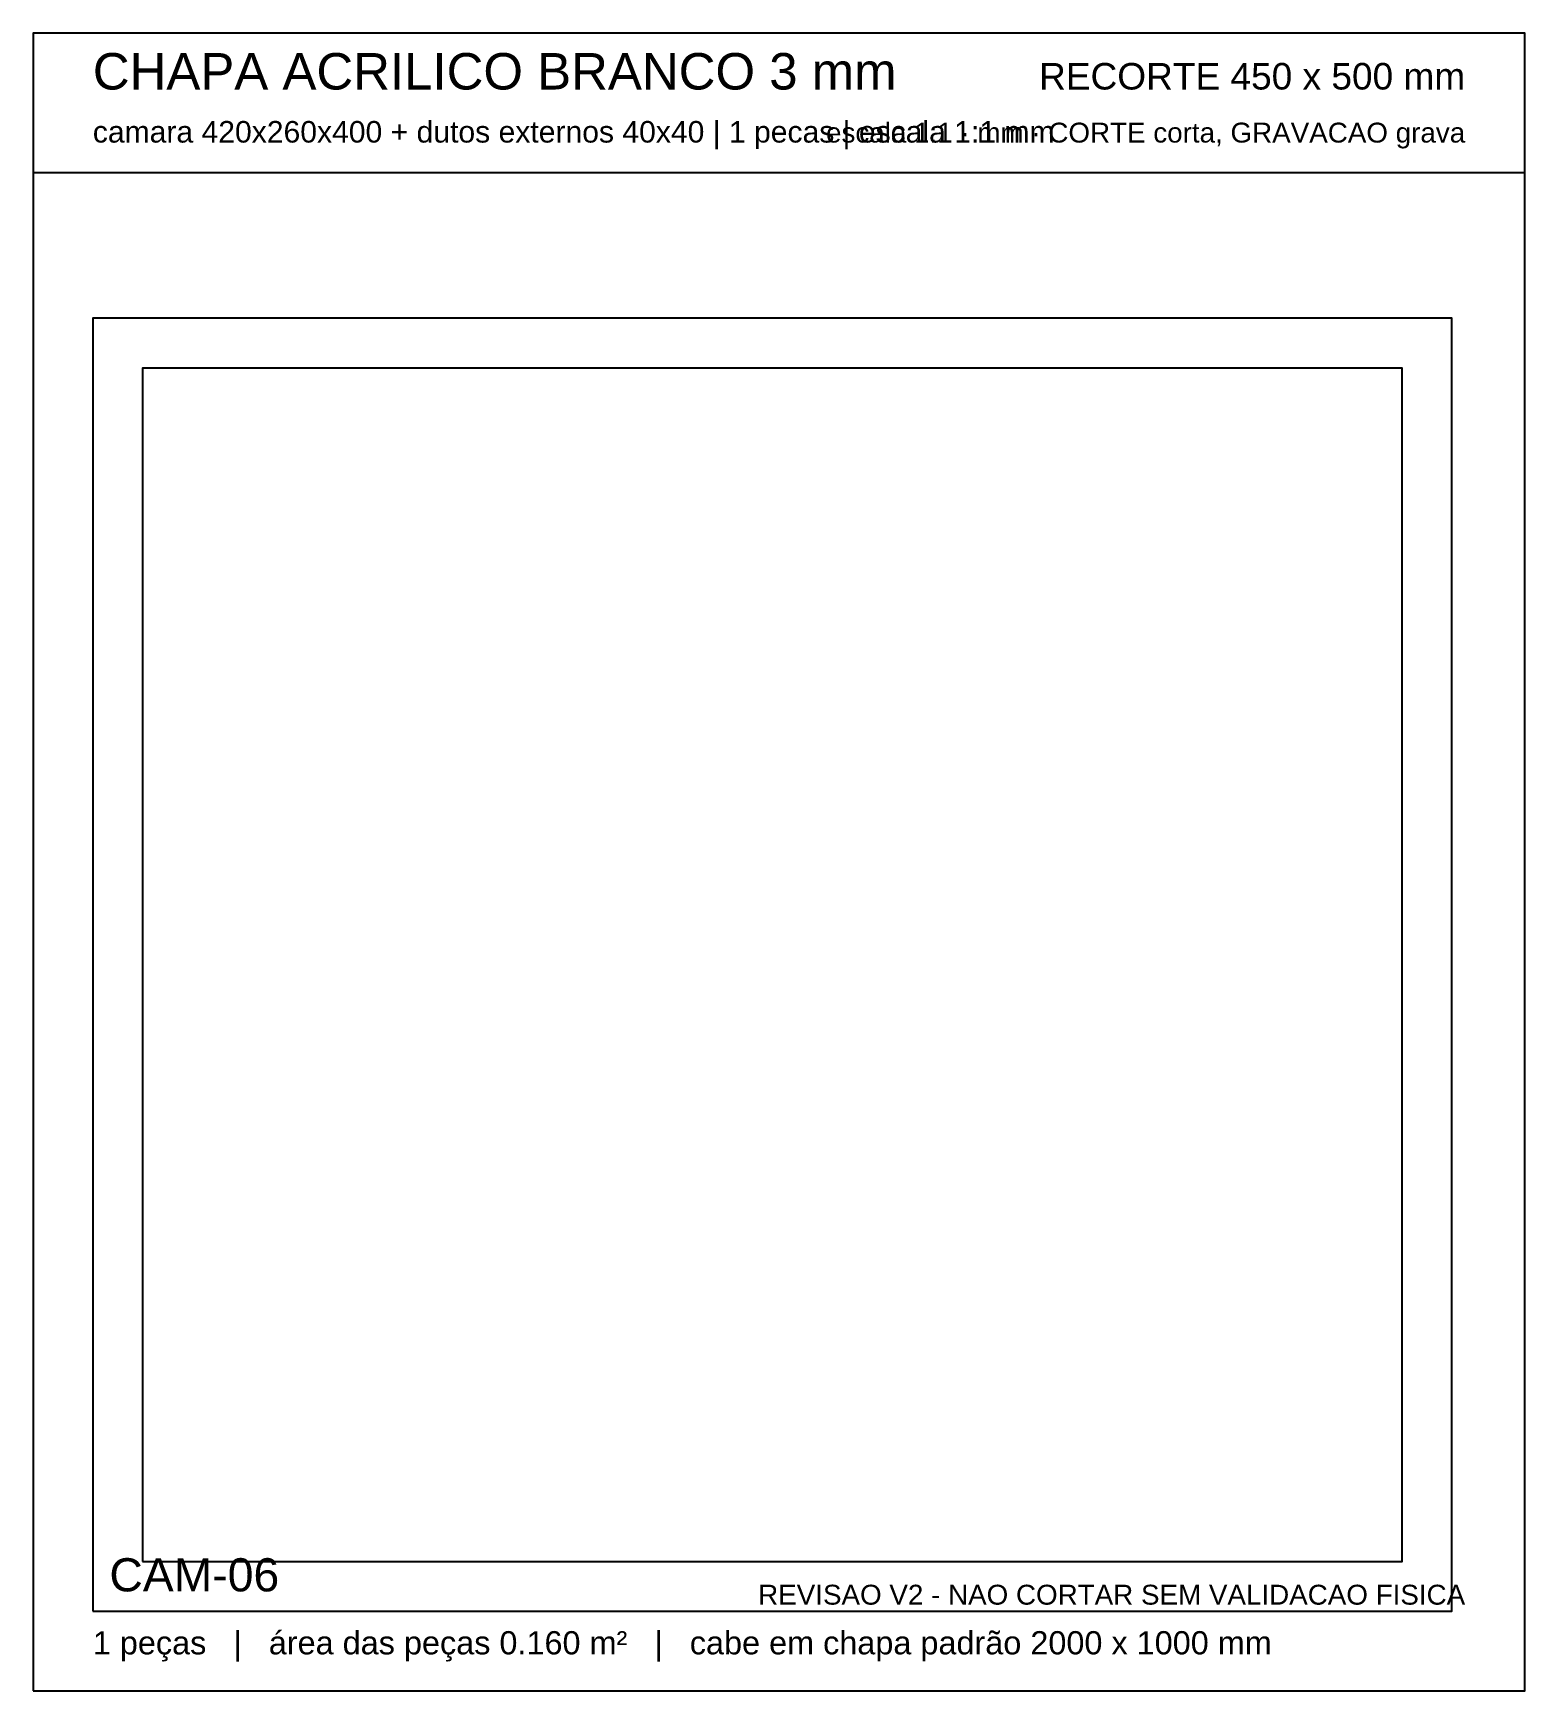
# Model space of a CAD drawing. Header units: millimetres. Extents: x 0 to 450, y 0 to 500.
import ezdxf
from ezdxf.enums import TextEntityAlignment as Align

# ---------------------------------------------------------------- set-up
doc = ezdxf.new("R2010")
doc.units = ezdxf.units.MM
for name, color, linetype in [('CORTE', 1, 'Continuous'), ('GRAVACAO', 3, 'Continuous'), ('MOLDURA', 8, 'Continuous'), ('TEXTO', 7, 'Continuous')]:
    doc.layers.add(name, color=color, linetype=linetype)
doc.styles.add('ARIAL', font='arial.ttf')

msp = doc.modelspace()

# ---------------------------------------------------------------- linework, layer by layer
at = {"layer": 'CORTE'}
for points in [[(18, 24), (428, 24), (428, 414), (18, 414)], [(33, 39), (413, 39), (413, 399), (33, 399)]]:
    msp.add_lwpolyline(points, close=True, dxfattribs=at)
at = {"layer": 'MOLDURA'}
msp.add_line((0, 458), (450, 458), dxfattribs=at)
msp.add_lwpolyline([(0, 0), (450, 0), (450, 500), (0, 500)], close=True, dxfattribs=at)

# ---------------------------------------------------------------- texts
at = {"layer": 'GRAVACAO', "style": 'ARIAL'}
msp.add_text('CAM-06', height=10, dxfattribs=at).set_placement((23, 30))
at = {"layer": 'TEXTO', "style": 'ARIAL'}
for s, height, p in [('CHAPA ACRILICO BRANCO 3 mm', 11, (18, 483)), ('camara 420x260x400 + dutos externos 40x40 | 1 pecas | escala 1:1 mm', 6.5, (18, 467)), ('1 peças   |   área das peças 0.160 m²   |   cabe em chapa padrão 2000 x 1000 mm', 7, (18, 11))]:
    msp.add_text(s, height=height, dxfattribs=at).set_placement(p)
for s, height, p in [('RECORTE 450 x 500 mm', 8, (432, 483)), ('escala 1:1 · mm · CORTE corta, GRAVACAO grava', 6, (432, 467)), ('REVISAO V2 - NAO CORTAR SEM VALIDACAO FISICA', 6, (432, 26))]:
    msp.add_text(s, height=height, dxfattribs=at).set_placement(p, align=Align.RIGHT)

doc.saveas('drawing.dxf')
